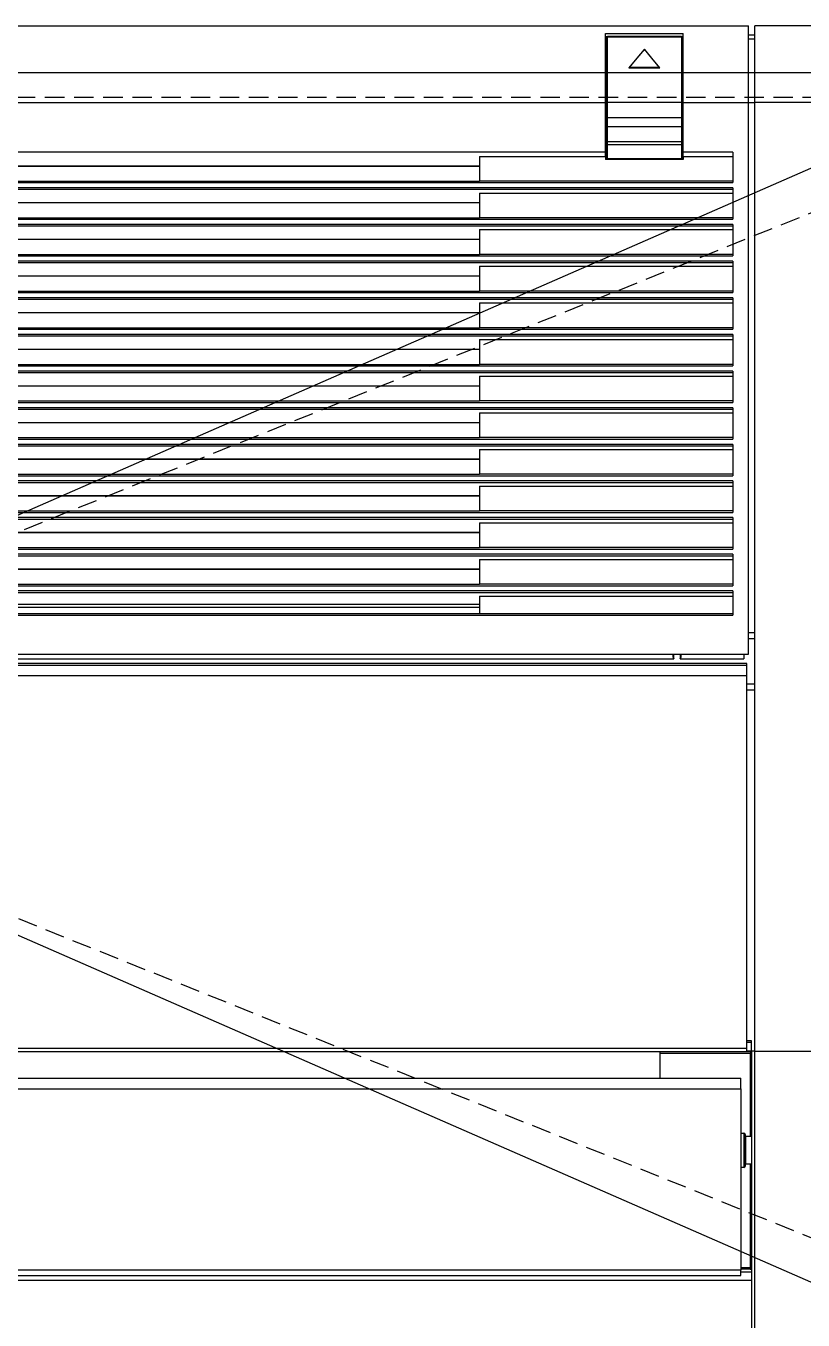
# Model space of a CAD drawing. Header units: millimetres. Extents: x 0 to 460473, y -68369 to 85219.
# Drawn here: x 227782.6 to 228032.6, y -39055.2 to -38638.8 of the extents above; entities that cross this region are included whole.
import ezdxf

# ---------------------------------------------------------------- set-up
doc = ezdxf.new("R2010")
doc.units = ezdxf.units.MM
doc.header["$LTSCALE"] = 50
doc.linetypes.add('HIDDEN2', pattern=[0.1875, 0.125, -0.0625])
doc.layers.add('hid', color=8, linetype='HIDDEN2')

# ---------------------------------------------------------------- blocks, each defined once
blk = doc.blocks.new('FSFSGF')
at = {"color": 8}
for p, q in [((325189.31, 83159.36), (325189.31, 83051.86)), ((325213.95, 83159.36), (325213.95, 83051.86)), ((325519.32, 83159.36), (325519.32, 83051.86)), ((325191.74, 83051.86), (325189.31, 83051.86)), ((325194.64, 83051.86), (325191.74, 83051.86)), ((325192.31, 83051.86), (325192.31, 83049.86)), ((325193.44, 83049.86), (325193.44, 83051.86)), ((325197.96, 83051.86), (325194.64, 83051.86)), ((325201.63, 83051.86), (325197.96, 83051.86)), ((325205.57, 83051.86), (325201.63, 83051.86)), ((325209.7, 83051.86), (325205.57, 83051.86)), ((325213.95, 83051.86), (325209.7, 83051.86)), ((325519.32, 83051.86), (325213.95, 83051.86)), ((325214.03, 83051.86), (325214.03, 83049.86)), ((325384.57, 83051.86), (325384.57, 83049.86)), ((325386.45, 83049.86), (325386.45, 83051.86)), ((325401.1, 83051.86), (325401.1, 83049.36)), ((325402.89, 83049.36), (325402.89, 83051.86)), ((325515.82, 83050.86), (325515.82, 83049.36)), ((325519.2, 83050.86), (325515.82, 83050.86)), ((325516.32, 83049.36), (325516.32, 83050.86)), ((325519.12, 83050.86), (325519.12, 83049.36)), ((325519.2, 83051.86), (325519.2, 83050.86)), ((325519.2, 83050.86), (325592.82, 83050.86)), ((325618.89, 83051.86), (325519.32, 83051.86)), ((325519.32, 83049.36), (325519.32, 83050.86)), ((325519.46, 83050.72), (325519.32, 83050.86)), ((325519.82, 83050.36), (325519.46, 83050.72)), ((325519.82, 83021.36), (325519.82, 83050.36)), ((325519.82, 83050.36), (325546.54, 83050.36)), ((325546.54, 83048.96), (325546.54, 83050.86)), ((325555.54, 83050.86), (325555.54, 83048.96)), ((325555.54, 83050.36), (325588.82, 83050.36)), ((325588.82, 83050.72), (325588.82, 83050.86)), ((325588.87, 83050.86), (325588.82, 83050.86)), ((325588.82, 83050.36), (325588.82, 83050.72)), ((325588.82, 83050.36), (325588.82, 83047.36)), ((325588.82, 83050.36), (325589.17, 83050.36)), ((325588.93, 83050.85), (325588.87, 83050.86)), ((325588.99, 83050.83), (325588.93, 83050.85)), ((325589.06, 83050.8), (325588.99, 83050.83)), ((325589.1, 83050.78), (325589.06, 83050.8)), ((325589.14, 83050.75), (325589.1, 83050.78)), ((325589.18, 83050.71), (325589.14, 83050.75)), ((325589.17, 83050.36), (325589.32, 83050.36)), ((325589.21, 83050.67), (325589.18, 83050.71)), ((325589.25, 83050.61), (325589.21, 83050.67)), ((325589.28, 83050.54), (325589.25, 83050.61)), ((325589.3, 83050.5), (325589.28, 83050.54)), ((325589.31, 83050.46), (325589.3, 83050.5)), ((325589.31, 83050.41), (325589.31, 83050.46)), ((325589.32, 83050.36), (325589.31, 83050.41)), ((325589.32, 83050.36), (325589.32, 83047.35)), ((325590.24, 83050.86), (325590.24, 83047.35)), ((325592.82, 82269.86), (325592.82, 83050.86)), ((325592.82, 83050.86), (325618.89, 83050.86)), ((325189.31, 82270.86), (325189.31, 83049.86)), ((325191.74, 83049.86), (325189.31, 83049.86)), ((325194.64, 83049.86), (325191.74, 83049.86)), ((325197.96, 83049.86), (325194.64, 83049.86)), ((325201.63, 83049.86), (325197.96, 83049.86)), ((325205.57, 83049.86), (325201.63, 83049.86)), ((325209.7, 83049.86), (325205.57, 83049.86)), ((325213.95, 83049.86), (325209.7, 83049.86)), ((325391.4, 83049.86), (325213.95, 83049.86)), ((325213.95, 83028.86), (325213.95, 83049.86)), ((325391.4, 82270.86), (325391.4, 83049.86)), ((325391.4, 83048.36), (325392.14, 83048.36)), ((325392.14, 83048.36), (325392.9, 83048.36)), ((325392.9, 83027.86), (325392.9, 83048.36)), ((325394.4, 83049.36), (325394.4, 82271.36)), ((325394.55, 83049.36), (325394.4, 83049.36)), ((325394.99, 83049.36), (325394.55, 83049.36)), ((325394.99, 82271.36), (325394.99, 83049.36)), ((325398.4, 83049.36), (325394.99, 83049.36)), ((325398.4, 83049.36), (325398.4, 82271.36)), ((325518.28, 83049.36), (325398.4, 83049.36)), ((325518.28, 83049.36), (325518.28, 82271.36)), ((325519.01, 83049.36), (325518.28, 83049.36)), ((325519.32, 83049.36), (325519.01, 83049.36)), ((325519.32, 82271.36), (325519.32, 83049.36)), ((325527.82, 82273.36), (325527.82, 83047.36)), ((325528.43, 83047.36), (325527.82, 83047.36)), ((325529.69, 83047.36), (325528.43, 83047.36)), ((325531.26, 83047.36), (325529.69, 83047.36)), ((325531.26, 82273.36), (325531.26, 83047.36)), ((325531.26, 83047.36), (325589.63, 83047.36)), ((325545.54, 83047.36), (325545.54, 83048.36)), ((325545.54, 83048.36), (325545.81, 83048.36)), ((325545.81, 83048.36), (325546.59, 83048.36)), ((325546.42, 83048.86), (325546.04, 83048.86)), ((325547.51, 83048.86), (325546.42, 83048.86)), ((325546.88, 83048.96), (325546.54, 83048.96)), ((325546.59, 83048.36), (325547.81, 83048.36)), ((325547.86, 83048.96), (325546.88, 83048.96)), ((325549.13, 83048.86), (325547.51, 83048.86)), ((325547.81, 83048.36), (325549.34, 83048.36)), ((325549.32, 83048.96), (325547.86, 83048.96)), ((325551.04, 83048.86), (325549.13, 83048.86)), ((325551.04, 83048.96), (325549.32, 83048.96)), ((325549.34, 83048.36), (325551.04, 83048.36)), ((325552.76, 83048.96), (325551.04, 83048.96)), ((325552.96, 83048.86), (325551.04, 83048.86)), ((325551.04, 83048.36), (325552.74, 83048.36)), ((325552.74, 83048.36), (325554.28, 83048.36)), ((325554.22, 83048.96), (325552.76, 83048.96)), ((325554.58, 83048.86), (325552.96, 83048.86)), ((325555.2, 83048.96), (325554.22, 83048.96)), ((325554.28, 83048.36), (325555.49, 83048.36)), ((325555.66, 83048.86), (325554.58, 83048.86)), ((325555.54, 83048.96), (325555.2, 83048.96)), ((325555.49, 83048.36), (325556.27, 83048.36)), ((325556.04, 83048.86), (325555.66, 83048.86)), ((325556.27, 83048.36), (325556.54, 83048.36)), ((325556.54, 83048.36), (325556.54, 83047.36)), ((325589.63, 83047.36), (325589.63, 82273.36)), ((325590.84, 83047.36), (325589.63, 83047.36)), ((325591.32, 83047.36), (325590.84, 83047.36)), ((325591.32, 82273.36), (325591.32, 83047.36)), ((325229.93, 83044.86), (325239.73, 83044.86)), ((325229.93, 83044.86), (325229.93, 83028.86)), ((325231.29, 83028.86), (325231.29, 83044.86)), ((325239.25, 83044.86), (325239.25, 82963.36)), ((325239.73, 82276.36), (325239.73, 83044.86)), ((325241.41, 83044.86), (325241.41, 82276.36)), ((325241.41, 83044.86), (325251.52, 83044.86)), ((325241.87, 82276.36), (325241.87, 83044.86)), ((325243.08, 82963.36), (325243.08, 83044.86)), ((325251.04, 83044.86), (325251.04, 82963.36)), ((325251.52, 82276.36), (325251.52, 83044.86)), ((325253.2, 83044.86), (325253.2, 82276.36)), ((325253.2, 83044.86), (325263.31, 83044.86)), ((325253.66, 82276.36), (325253.66, 83044.86)), ((325254.87, 82963.36), (325254.87, 83044.86)), ((325262.83, 83044.86), (325262.83, 82963.36)), ((325263.31, 82276.36), (325263.31, 83044.86)), ((325264.99, 83044.86), (325264.99, 82276.36)), ((325264.99, 83044.86), (325275.1, 83044.86)), ((325265.45, 82276.36), (325265.45, 83044.86)), ((325266.66, 82963.36), (325266.66, 83044.86)), ((325274.62, 83044.86), (325274.62, 82963.36)), ((325275.1, 82276.36), (325275.1, 83044.86)), ((325276.78, 83044.86), (325276.78, 82276.36)), ((325276.78, 83044.86), (325286.89, 83044.86)), ((325277.24, 82276.36), (325277.24, 83044.86)), ((325278.45, 82963.36), (325278.45, 83044.86)), ((325286.41, 83044.86), (325286.41, 82963.36)), ((325286.89, 82276.36), (325286.89, 83044.86)), ((325288.57, 83044.86), (325288.57, 82276.36)), ((325288.57, 83044.86), (325298.68, 83044.86)), ((325289.03, 82276.36), (325289.03, 83044.86)), ((325290.24, 82963.36), (325290.24, 83044.86)), ((325298.2, 83044.86), (325298.2, 82963.36)), ((325298.68, 82276.36), (325298.68, 83044.86)), ((325300.36, 83044.86), (325300.36, 82276.36)), ((325300.36, 83044.86), (325310.47, 83044.86)), ((325300.82, 82276.36), (325300.82, 83044.86)), ((325302.03, 82963.36), (325302.03, 83044.86)), ((325309.99, 83044.86), (325309.99, 82963.36)), ((325310.47, 82276.36), (325310.47, 83044.86)), ((325312.15, 83044.86), (325312.15, 82276.36)), ((325312.15, 83044.86), (325322.26, 83044.86)), ((325312.61, 82276.36), (325312.61, 83044.86)), ((325313.82, 82963.36), (325313.82, 83044.86)), ((325321.78, 83044.86), (325321.78, 82963.36)), ((325322.26, 82276.36), (325322.26, 83044.86)), ((325323.94, 83044.86), (325323.94, 82276.36)), ((325323.94, 83044.86), (325334.05, 83044.86)), ((325324.4, 82276.36), (325324.4, 83044.86)), ((325325.61, 82963.36), (325325.61, 83044.86)), ((325333.57, 83044.86), (325333.57, 82963.36)), ((325334.05, 82276.36), (325334.05, 83044.86)), ((325335.73, 83044.86), (325335.73, 82276.36)), ((325335.73, 83044.86), (325345.84, 83044.86)), ((325336.19, 82276.36), (325336.19, 83044.86)), ((325337.4, 82963.36), (325337.4, 83044.86)), ((325345.36, 83044.86), (325345.36, 82963.36)), ((325345.84, 82276.36), (325345.84, 83044.86)), ((325347.52, 83044.86), (325347.52, 82276.36)), ((325347.52, 83044.86), (325357.64, 83044.86)), ((325347.98, 82276.36), (325347.98, 83044.86)), ((325349.19, 82963.36), (325349.19, 83044.86)), ((325357.16, 83044.86), (325357.16, 82963.36)), ((325357.64, 82276.36), (325357.64, 83044.86)), ((325359.31, 83044.86), (325359.31, 82276.36)), ((325359.31, 83044.86), (325369.43, 83044.86)), ((325359.77, 82276.36), (325359.77, 83044.86)), ((325360.98, 82963.36), (325360.98, 83044.86)), ((325368.95, 83044.86), (325368.95, 82963.36)), ((325369.43, 82276.36), (325369.43, 83044.86)), ((325371.1, 83044.86), (325371.1, 82276.36)), ((325371.1, 83044.86), (325378.9, 83044.86)), ((325371.56, 82276.36), (325371.56, 83044.86)), ((325372.77, 82963.36), (325372.77, 83044.86)), ((325378.42, 83044.86), (325378.42, 82276.36)), ((325378.9, 82276.36), (325378.9, 83044.86)), ((325191.73, 83003.86), (325191.73, 83028.86)), ((325194.63, 83028.86), (325191.73, 83028.86)), ((325192.73, 83028.26), (325192.73, 83004.46)), ((325192.73, 83028.26), (325192.76, 83028.26)), ((325192.76, 83028.26), (325192.86, 83028.26)), ((325192.86, 83028.26), (325192.97, 83028.62)), ((325192.86, 83004.46), (325192.86, 83028.26)), ((325192.86, 83028.26), (325195.72, 83028.26)), ((325192.97, 83028.62), (325193.23, 83028.76)), ((325196.04, 83028.76), (325193.23, 83028.76)), ((325197.95, 83028.86), (325194.63, 83028.86)), ((325195.72, 83028.26), (325198.92, 83028.26)), ((325199.19, 83028.76), (325196.04, 83028.76)), ((325201.62, 83028.86), (325197.95, 83028.86)), ((325198.92, 83028.26), (325202.4, 83028.26)), ((325202.62, 83028.76), (325199.19, 83028.76)), ((325205.56, 83028.86), (325201.62, 83028.86)), ((325202.4, 83028.26), (325206.11, 83028.26)), ((325206.26, 83028.76), (325202.62, 83028.76)), ((325205.18, 83028.76), (325205.28, 83028.86)), ((325209.7, 83028.86), (325205.56, 83028.86)), ((325206.11, 83028.26), (325209.98, 83028.26)), ((325210.07, 83028.76), (325206.26, 83028.76)), ((325207.58, 83028.86), (325207.58, 83028.76)), ((325213.95, 83028.86), (325209.7, 83028.86)), ((325209.98, 83028.26), (325213.95, 83028.26)), ((325213.97, 83028.76), (325210.07, 83028.76)), ((325212.58, 83028.76), (325212.58, 83028.86)), ((325229.93, 83028.86), (325213.95, 83028.86)), ((325213.95, 83028.62), (325213.97, 83028.76)), ((325213.95, 83028.26), (325213.95, 83028.62)), ((325213.95, 83028.26), (325213.95, 83004.46)), ((325213.95, 83028.26), (325216.02, 83028.26)), ((325215.69, 83028.76), (325213.97, 83028.76)), ((325214.58, 83028.86), (325214.58, 83028.76)), ((325217.24, 83028.76), (325215.69, 83028.76)), ((325216.02, 83028.26), (325217.75, 83028.26)), ((325218.49, 83028.76), (325217.24, 83028.76)), ((325217.75, 83028.26), (325218.86, 83028.26)), ((325219.33, 83028.76), (325218.49, 83028.76)), ((325218.86, 83028.26), (325218.99, 83028.62)), ((325218.86, 83028.26), (325218.86, 83004.46)), ((325218.86, 83028.26), (325219.95, 83028.26)), ((325218.99, 83028.62), (325219.33, 83028.76)), ((325220.24, 83028.76), (325219.33, 83028.76)), ((325219.95, 83028.26), (325221.68, 83028.26)), ((325221.68, 83028.76), (325220.24, 83028.76)), ((325226.59, 83028.76), (325221.68, 83028.76)), ((325221.68, 83028.76), (325221.68, 83028.62)), ((325221.68, 83028.62), (325221.68, 83028.26)), ((325221.68, 83028.26), (325226.59, 83028.26)), ((325221.68, 83004.46), (325221.68, 83028.26)), ((325226.85, 83028.76), (325226.59, 83028.76)), ((325226.59, 83028.76), (325226.59, 83028.62)), ((325226.59, 83028.62), (325226.59, 83028.26)), ((325226.59, 83028.26), (325226.59, 83004.46)), ((325226.59, 83028.26), (325227.1, 83028.26)), ((325227.03, 83028.76), (325226.85, 83028.76)), ((325231.51, 83028.76), (325227.03, 83028.76)), ((325227.03, 83028.76), (325227.34, 83028.62)), ((325227.1, 83028.26), (325227.47, 83028.26)), ((325227.34, 83028.62), (325227.47, 83028.26)), ((325227.47, 83004.46), (325227.47, 83028.26)), ((325227.47, 83028.26), (325232.08, 83028.26)), ((325231.29, 83028.86), (325229.93, 83028.86)), ((325231.29, 83028.86), (325232.29, 83028.86)), ((325231.91, 83028.62), (325231.51, 83028.76)), ((325232.08, 83028.26), (325231.91, 83028.62)), ((325232.08, 83028.26), (325232.08, 83004.46)), ((325232.29, 83028.86), (325232.29, 83003.86)), ((325391.33, 83025.38), (325391.9, 83025.47)), ((325392.04, 83028.23), (325391.4, 83028.34)), ((325391.4, 83027.86), (325392.14, 83027.86)), ((325392.14, 83025.86), (325391.4, 83025.86)), ((325391.9, 83025.47), (325392.08, 83025.51)), ((325392.39, 83028.15), (325392.04, 83028.23)), ((325392.08, 83025.51), (325392.25, 83025.55)), ((325392.14, 83027.86), (325392.9, 83027.86)), ((325392.9, 83025.86), (325392.14, 83025.86)), ((325392.25, 83025.55), (325392.37, 83025.58)), ((325392.37, 83025.58), (325392.48, 83025.62)), ((325392.72, 83028.02), (325392.39, 83028.15)), ((325392.48, 83025.62), (325392.56, 83025.64)), ((325392.56, 83025.64), (325392.64, 83025.67)), ((325392.64, 83025.67), (325392.69, 83025.69)), ((325392.69, 83025.69), (325392.74, 83025.72)), ((325392.79, 83027.99), (325392.72, 83028.02)), ((325392.74, 83025.72), (325392.77, 83025.73)), ((325392.77, 83025.73), (325392.81, 83025.75)), ((325392.85, 83027.94), (325392.79, 83027.99)), ((325392.81, 83025.75), (325392.84, 83025.77)), ((325392.84, 83025.77), (325392.87, 83025.8)), ((325392.87, 83027.93), (325392.85, 83027.94)), ((325392.89, 83027.91), (325392.87, 83027.93)), ((325392.87, 83025.8), (325392.88, 83025.81)), ((325392.88, 83025.81), (325392.89, 83025.83)), ((325392.89, 83027.89), (325392.89, 83027.91)), ((325392.9, 83027.88), (325392.89, 83027.89)), ((325392.89, 83025.83), (325392.9, 83025.84)), ((325392.9, 83027.87), (325392.9, 83027.88)), ((325392.9, 83027.86), (325392.9, 83027.87)), ((325392.9, 82350.36), (325392.9, 83025.86)), ((325392.9, 83025.85), (325392.9, 83025.86)), ((325392.9, 83025.86), (325392.9, 83025.86)), ((325392.9, 83025.84), (325392.9, 83025.85)), ((325202.8, 83021.35), (325199.71, 83018.77)), ((325202.68, 83021.15), (325202.69, 83021.16)), ((325202.68, 83021.15), (325202.68, 83021.15)), ((325202.69, 83021.17), (325202.72, 83021.22)), ((325202.69, 83021.16), (325202.69, 83021.17)), ((325202.72, 83021.22), (325202.75, 83021.28)), ((325202.75, 83021.28), (325202.76, 83021.3)), ((325202.76, 83021.3), (325202.78, 83021.32)), ((325202.78, 83021.32), (325202.79, 83021.34)), ((325202.79, 83021.34), (325202.8, 83021.35)), ((325202.82, 83021.36), (325202.8, 83021.35)), ((325202.82, 83011.36), (325202.82, 83021.36)), ((325519.32, 83021.36), (325519.46, 83021.36)), ((325519.46, 83021.36), (325519.82, 83021.36)), ((325519.82, 83021.36), (325527.82, 83021.36)), ((325199.71, 83018.77), (325196.82, 83016.36)), ((325196.92, 83016.36), (325199.7, 83018.68)), ((325199.7, 83018.68), (325202.68, 83021.15)), ((325202.68, 83021.15), (325202.68, 83011.58)), ((325202.68, 83021.15), (325202.68, 83021.15)), ((325196.82, 83016.36), (325199.71, 83013.96)), ((325196.82, 83016.36), (325196.82, 83016.36)), ((325196.82, 83016.36), (325196.83, 83016.36)), ((325196.83, 83016.36), (325196.84, 83016.36)), ((325196.84, 83016.36), (325196.86, 83016.36)), ((325196.86, 83016.36), (325196.89, 83016.36)), ((325196.89, 83016.36), (325196.92, 83016.36)), ((325199.7, 83014.05), (325196.92, 83016.36)), ((325196.92, 83016.36), (325196.92, 83016.36)), ((325196.92, 83016.36), (325196.92, 83016.36)), ((325202.68, 83011.58), (325199.7, 83014.05)), ((325199.71, 83013.96), (325202.8, 83011.38)), ((325202.69, 83011.57), (325202.68, 83011.58)), ((325202.68, 83011.58), (325202.68, 83011.58)), ((325202.68, 83011.58), (325202.68, 83011.58)), ((325202.69, 83011.56), (325202.69, 83011.57)), ((325202.72, 83011.5), (325202.69, 83011.56)), ((325202.75, 83011.45), (325202.72, 83011.5)), ((325202.76, 83011.43), (325202.75, 83011.45)), ((325202.78, 83011.41), (325202.76, 83011.43)), ((325202.79, 83011.39), (325202.78, 83011.41)), ((325202.8, 83011.38), (325202.79, 83011.39)), ((325202.8, 83011.38), (325202.82, 83011.36)), ((325194.63, 83003.86), (325191.73, 83003.86)), ((325192.76, 83004.46), (325192.73, 83004.46)), ((325192.86, 83004.46), (325192.76, 83004.46)), ((325195.72, 83004.46), (325192.86, 83004.46)), ((325192.97, 83004.11), (325192.86, 83004.46)), ((325193.23, 83003.96), (325192.97, 83004.11)), ((325193.23, 83003.96), (325196.04, 83003.96)), ((325197.95, 83003.86), (325194.63, 83003.86)), ((325198.92, 83004.46), (325195.72, 83004.46)), ((325196.04, 83003.96), (325199.19, 83003.96)), ((325201.62, 83003.86), (325197.95, 83003.86)), ((325202.4, 83004.46), (325198.92, 83004.46)), ((325199.19, 83003.96), (325202.62, 83003.96)), ((325205.56, 83003.86), (325201.62, 83003.86)), ((325206.11, 83004.46), (325202.4, 83004.46)), ((325202.62, 83003.96), (325206.26, 83003.96)), ((325205.18, 83003.96), (325205.28, 83003.86)), ((325209.7, 83003.86), (325205.56, 83003.86)), ((325209.98, 83004.46), (325206.11, 83004.46)), ((325206.26, 83003.96), (325210.07, 83003.96)), ((325207.58, 83003.86), (325207.58, 83003.96)), ((325213.95, 83003.86), (325209.7, 83003.86)), ((325213.95, 83004.46), (325209.98, 83004.46)), ((325210.07, 83003.96), (325213.97, 83003.96)), ((325212.58, 83003.96), (325212.58, 83003.86)), ((325213.95, 83004.11), (325213.95, 83004.46)), ((325216.02, 83004.46), (325213.95, 83004.46)), ((325213.97, 83003.96), (325213.95, 83004.11)), ((325213.95, 82748.36), (325213.95, 83003.86)), ((325229.93, 83003.86), (325213.95, 83003.86)), ((325213.97, 83003.96), (325215.69, 83003.96)), ((325214.58, 83003.86), (325214.58, 83003.96)), ((325215.69, 83003.96), (325217.24, 83003.96)), ((325217.75, 83004.46), (325216.02, 83004.46)), ((325217.24, 83003.96), (325218.49, 83003.96)), ((325218.86, 83004.46), (325217.75, 83004.46)), ((325218.49, 83003.96), (325219.33, 83003.96)), ((325219.95, 83004.46), (325218.86, 83004.46)), ((325218.99, 83004.11), (325218.86, 83004.46)), ((325219.33, 83003.96), (325218.99, 83004.11)), ((325219.33, 83003.96), (325220.24, 83003.96)), ((325221.68, 83004.46), (325219.95, 83004.46)), ((325220.24, 83003.96), (325221.68, 83003.96)), ((325226.59, 83004.46), (325221.68, 83004.46)), ((325221.68, 83004.46), (325221.68, 83004.11)), ((325221.68, 83004.11), (325221.68, 83003.96)), ((325221.68, 83003.96), (325226.59, 83003.96)), ((325227.1, 83004.46), (325226.59, 83004.46)), ((325226.59, 83004.46), (325226.59, 83004.11)), ((325226.59, 83004.11), (325226.59, 83003.96)), ((325226.59, 83003.96), (325226.85, 83003.96)), ((325226.85, 83003.96), (325227.03, 83003.96)), ((325227.34, 83004.11), (325227.03, 83003.96)), ((325227.03, 83003.96), (325231.51, 83003.96)), ((325227.47, 83004.46), (325227.1, 83004.46)), ((325227.47, 83004.46), (325227.34, 83004.11)), ((325232.08, 83004.46), (325227.47, 83004.46)), ((325229.93, 83003.86), (325229.93, 82748.36)), ((325231.29, 83003.86), (325229.93, 83003.86)), ((325231.29, 82963.36), (325231.29, 83003.86)), ((325231.29, 83003.86), (325232.29, 83003.86)), ((325231.51, 83003.96), (325231.91, 83004.11)), ((325231.91, 83004.11), (325232.08, 83004.46)), ((325231.29, 82963.36), (325239.25, 82963.36)), ((325234.44, 82963.36), (325234.44, 82812.36)), ((325234.5, 82963.36), (325234.5, 82812.36)), ((325239.25, 82812.36), (325239.25, 82963.36)), ((325243.08, 82963.36), (325251.04, 82963.36)), ((325246.23, 82963.36), (325246.23, 82812.36)), ((325246.29, 82963.36), (325246.29, 82812.36)), ((325251.04, 82812.36), (325251.04, 82963.36)), ((325254.87, 82963.36), (325262.83, 82963.36)), ((325258.02, 82963.36), (325258.02, 82812.36)), ((325258.08, 82963.36), (325258.08, 82812.36)), ((325262.83, 82812.36), (325262.83, 82963.36)), ((325266.66, 82963.36), (325274.62, 82963.36)), ((325269.81, 82963.36), (325269.81, 82812.36)), ((325269.87, 82963.36), (325269.87, 82812.36)), ((325274.62, 82812.36), (325274.62, 82963.36)), ((325278.45, 82963.36), (325286.41, 82963.36)), ((325281.6, 82963.36), (325281.6, 82812.36)), ((325281.66, 82963.36), (325281.66, 82812.36)), ((325286.41, 82812.36), (325286.41, 82963.36)), ((325290.24, 82963.36), (325298.2, 82963.36)), ((325293.39, 82963.36), (325293.39, 82812.36)), ((325293.45, 82963.36), (325293.45, 82812.36)), ((325298.2, 82812.36), (325298.2, 82963.36)), ((325302.03, 82963.36), (325309.99, 82963.36)), ((325305.18, 82963.36), (325305.18, 82812.36)), ((325305.24, 82963.36), (325305.24, 82812.36)), ((325309.99, 82812.36), (325309.99, 82963.36)), ((325313.82, 82963.36), (325321.78, 82963.36)), ((325316.97, 82963.36), (325316.97, 82812.36)), ((325317.03, 82963.36), (325317.03, 82812.36)), ((325321.78, 82812.36), (325321.78, 82963.36)), ((325325.61, 82963.36), (325333.57, 82963.36)), ((325328.76, 82963.36), (325328.76, 82812.36)), ((325328.82, 82963.36), (325328.82, 82812.36)), ((325333.57, 82812.36), (325333.57, 82963.36)), ((325337.4, 82963.36), (325345.36, 82963.36)), ((325340.55, 82963.36), (325340.55, 82812.36)), ((325340.61, 82963.36), (325340.61, 82812.36)), ((325345.36, 82812.36), (325345.36, 82963.36)), ((325349.19, 82963.36), (325357.16, 82963.36)), ((325352.34, 82963.36), (325352.34, 82812.36)), ((325352.4, 82963.36), (325352.4, 82812.36)), ((325357.16, 82812.36), (325357.16, 82963.36)), ((325360.98, 82963.36), (325368.95, 82963.36)), ((325364.13, 82963.36), (325364.13, 82812.36)), ((325364.19, 82963.36), (325364.19, 82812.36)), ((325368.95, 82812.36), (325368.95, 82963.36)), ((325372.77, 82963.36), (325378.42, 82963.36)), ((325375.45, 82963.36), (325375.45, 82359.26)), ((325376.27, 82359.26), (325376.27, 82963.36))]:
    blk.add_line(p, q, dxfattribs=at)
at = {"color": 1}
for p, q in [((325204.31, 82180.36), (325624.31, 83140.36)), ((325204.31, 83140.36), (325624.31, 82180.36))]:
    blk.add_line(p, q, dxfattribs=at)
blk.add_lwpolyline([(325204.31, 82180.36), (325204.31, 83140.36), (325624.31, 83140.36), (325624.31, 82180.36)], close=True, dxfattribs=at)
at = {"color": 8}
for centre, radius, start, end in [((325546.04, 83048.36), 0.5, 90, 180), ((325546.44, 83048.96), 0.1, 270, 0), ((325555.64, 83048.96), 0.1, 180, 270), ((325556.04, 83048.36), 0.5, 0, 90), ((325193.23, 83028.26), 0.5, 90, 180), ((325206.31, 83028.76), 0.5, 168.4603, 180), ((325206.31, 83028.76), 0.5, 0, 11.5397), ((325193.23, 83004.46), 0.5, 180, 270), ((325206.31, 83003.96), 0.5, 180, 191.5397), ((325206.31, 83003.96), 0.5, 348.4603, 0)]:
    blk.add_arc(centre, radius, start, end, dxfattribs=at)

msp = doc.modelspace()

# ---------------------------------------------------------------- linework, layer by layer
at = {"layer": 'hid'}
for p, q in [((228076.22349164, -38661.80727639), (227165.29837102, -38661.80727639)), ((227625.5537701, -38863.80727639), (228099.22794249, -38673.1518161)), ((228099.22794249, -39054.46273668), (227625.5537701, -38863.80727639))]:
    msp.add_line(p, q, dxfattribs=at)

# ---------------------------------------------------------------- block references
at = {"rotation": 270}
msp.add_blockref('FSFSGF', (144965.19127192, 286550.50744108), dxfattribs=at)

doc.saveas('drawing.dxf')
